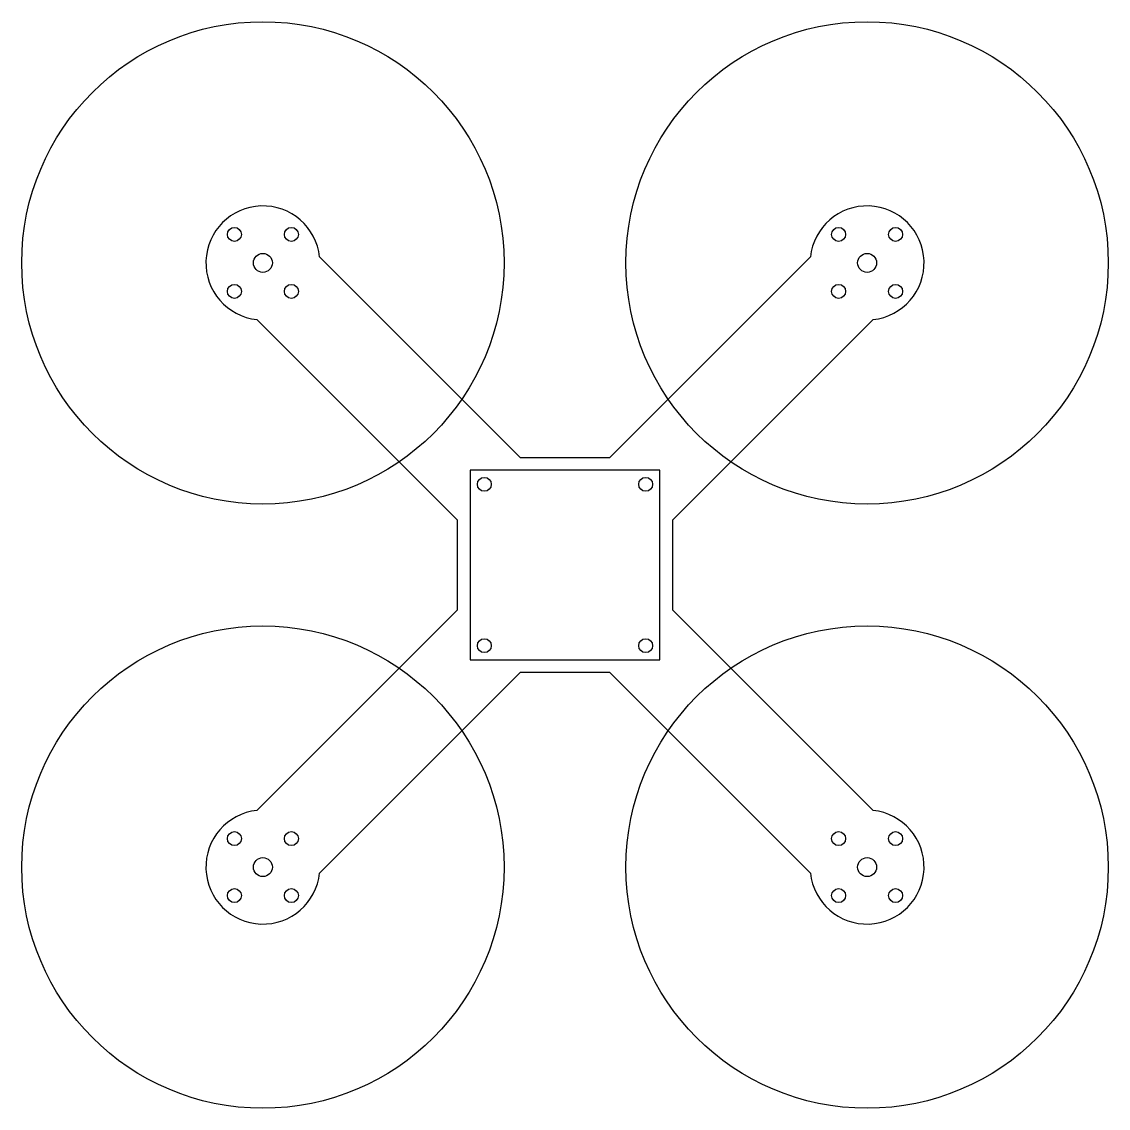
# Model space of a CAD drawing. Header units: millimetres. Extents: x -86 to 86, y -86 to 86.
import ezdxf

# ---------------------------------------------------------------- set-up
doc = ezdxf.new("R2010")
doc.units = ezdxf.units.MM
for name, color, linetype in [('CUT', 7, 'Continuous'), ('FC_M2_25.5', 3, 'Continuous'), ('MOTOR_M2_9x9', 5, 'Continuous'), ('REF_BOARD_30', 8, 'Continuous'), ('REF_MOTOR_CENTER', 8, 'Continuous'), ('REF_PROP_3IN', 8, 'Continuous')]:
    doc.layers.add(name, color=color, linetype=linetype)

msp = doc.modelspace()

# ---------------------------------------------------------------- linework, layer by layer
at = {"layer": 'CUT'}
for p, q in [((-38.78, 48.68), (-7.1, 17)), ((7.1, 17), (38.78, 48.68)), ((-17, 7.1), (-48.68, 38.78)), ((48.68, 38.78), (17, 7.1)), ((-7.1, 17), (7.1, 17)), ((-17, -7.1), (-17, 7.1)), ((17, 7.1), (17, -7.1)), ((-48.68, -38.78), (-17, -7.1)), ((17, -7.1), (48.68, -38.78)), ((-7.1, -17), (-38.78, -48.68)), ((7.1, -17), (-7.1, -17)), ((38.78, -48.68), (7.1, -17))]:
    msp.add_line(p, q, dxfattribs=at)
for centre, start, end in [((-47.73, 47.73), 6.0576, 263.9424), ((47.73, 47.73), -83.9424, 173.9424), ((-47.73, -47.73), 96.0576, 353.9424), ((47.73, -47.73), -173.9424, 83.9424)]:
    msp.add_arc(centre, 9, start, end, dxfattribs=at)
at = {"layer": 'FC_M2_25.5'}
for centre in [(-12.75, 12.75), (12.75, 12.75), (-12.75, -12.75), (12.75, -12.75)]:
    msp.add_circle(centre, 1.1, dxfattribs=at)
at = {"layer": 'MOTOR_M2_9x9'}
for centre in [(-52.23, 52.23), (-43.23, 52.23), (43.23, 52.23), (52.23, 52.23), (-52.23, 43.23), (-43.23, 43.23), (43.23, 43.23), (52.23, 43.23), (-52.23, -43.23), (-43.23, -43.23), (43.23, -43.23), (52.23, -43.23), (-52.23, -52.23), (-43.23, -52.23), (43.23, -52.23), (52.23, -52.23)]:
    msp.add_circle(centre, 1.1, dxfattribs=at)
at = {"layer": 'REF_BOARD_30'}
msp.add_lwpolyline([(-15, -15), (15, -15), (15, 15), (-15, 15)], close=True, dxfattribs=at)
at = {"layer": 'REF_MOTOR_CENTER'}
for centre in [(-47.73, 47.73), (47.73, 47.73), (-47.73, -47.73), (47.73, -47.73)]:
    msp.add_circle(centre, 1.5, dxfattribs=at)
at = {"layer": 'REF_PROP_3IN'}
for centre in [(-47.73, 47.73), (47.73, 47.73), (-47.73, -47.73), (47.73, -47.73)]:
    msp.add_circle(centre, 38.1, dxfattribs=at)

doc.saveas('drawing.dxf')
